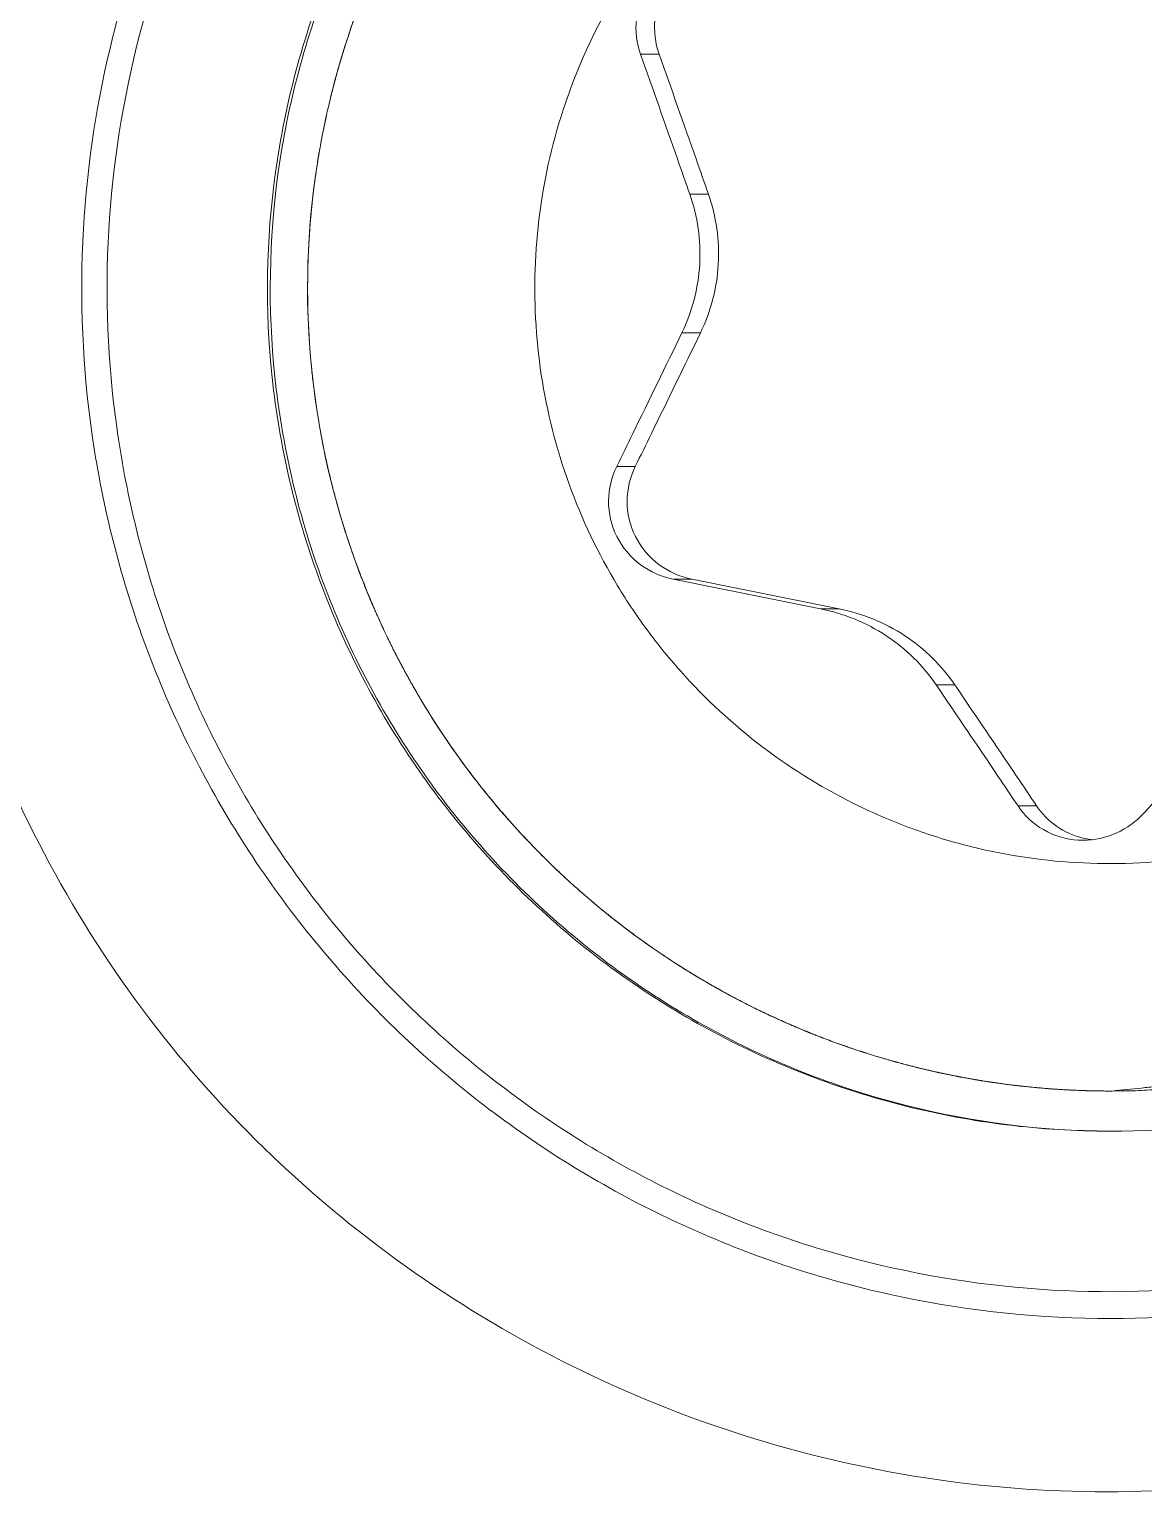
# Model space of a CAD drawing. Header units: millimetres. Extents: x 1177 to 4147, y 93 to 2194.
# Drawn here: x 1767.18 to 1771.34, y 1355.4 to 1360.86 of the extents above; entities that cross this region are included whole.
import ezdxf

# ---------------------------------------------------------------- set-up
doc = ezdxf.new("R2010")
doc.units = ezdxf.units.MM
doc.header["$LTSCALE"] = 0.1
doc.layers.get('0').update_dxf_attribs({"lineweight": 13})

msp = doc.modelspace()

# ---------------------------------------------------------------- linework, layer by layer
for p, q in [((1769.4645, 1360.7697), (1769.5341, 1360.7697)), ((1768.2926, 1360.548), (1768.2893, 1360.5329)), ((1769.7184, 1360.2463), (1769.6488, 1360.2463)), ((1768.2249, 1360.0521), (1768.2245, 1360.0452)), ((1769.6884, 1359.7286), (1769.6189, 1359.7286)), ((1768.2397, 1359.5578), (1768.2406, 1359.5505)), ((1769.3755, 1359.2289), (1769.445, 1359.2289)), ((1768.3348, 1359.0749), (1768.3391, 1359.0599)), ((1769.5868, 1358.808), (1769.6563, 1358.808)), ((1770.1366, 1358.6973), (1769.5868, 1358.808)), ((1770.2062, 1358.6973), (1769.6563, 1358.808)), ((1770.2062, 1358.6973), (1770.1366, 1358.6973)), ((1768.5093, 1358.6102), (1768.5167, 1358.5948)), ((1770.6389, 1358.4125), (1770.5694, 1358.4125)), ((1768.7596, 1358.1783), (1768.7666, 1358.1684)), ((1770.8748, 1357.9604), (1770.9443, 1357.9604)), ((1771.1174, 1357.8322), (1771.1, 1357.8327)), ((1769.4491, 1357.4726), (1769.459, 1357.4654)), ((1769.8704, 1357.2148), (1769.8858, 1357.2071)), ((1770.3317, 1357.0287), (1770.3466, 1357.0241)), ((1770.8199, 1356.9212), (1770.8284, 1356.9201)), ((1771.201, 1356.8948), (1771.2133, 1356.8948)), ((1771.2133, 1356.8948), (1771.2271, 1356.8948)), ((1771.2219, 1356.0448), (1771.2404, 1356.0448))]:
    msp.add_line(p, q)
msp.add_arc((1771.1869, 1358.1299), 0.2977, 256.7802, 263.9488)
for points, knots in [([(1767.3833, 1360.1173), (1767.3973, 1360.3592), (1767.4713, 1360.8417), (1767.7159, 1361.5306), (1768.0855, 1362.1614), (1768.567, 1362.7114), (1769.1431, 1363.1609), (1769.7935, 1363.494), (1770.4945, 1363.6988), (1770.9799, 1363.7448), (1771.2219, 1363.7448)], [0, 0, 0, 0, 0.125083, 0.250142, 0.375185, 0.500198, 0.625182, 0.75014, 0.875071, 1, 1, 1, 1]), ([(1775.0603, 1359.6723), (1775.0753, 1359.9319), (1775.0526, 1360.4557), (1774.861, 1361.2171), (1774.5202, 1361.9246), (1774.0438, 1362.5487), (1773.4516, 1363.0638), (1772.7678, 1363.4488), (1772.0208, 1363.6879), (1771.5001, 1363.7435), (1771.2404, 1363.7448)], [0, 0, 0, 0, 0.125084, 0.25015, 0.375199, 0.500218, 0.625203, 0.750156, 0.875085, 1, 1, 1, 1]), ([(1774.9555, 1359.6781), (1774.9696, 1359.9227), (1774.9547, 1360.2932), (1774.8632, 1360.7755), (1774.7249, 1361.2467), (1774.4665, 1361.8067), (1774.1038, 1362.3054), (1773.76, 1362.6557), (1773.3837, 1362.9705), (1772.858, 1363.2924), (1772.1645, 1363.5477), (1771.4346, 1363.6627), (1770.6963, 1363.6328), (1769.978, 1363.4594), (1769.4187, 1363.2004), (1769.0087, 1362.9311), (1768.6268, 1362.6229), (1768.209, 1362.1694), (1767.8878, 1361.643), (1767.6962, 1361.191), (1767.5497, 1360.7225), (1767.4922, 1360.3562), (1767.478, 1360.1115)], [0, 0, 0, 0, 0.062524, 0.093821, 0.125116, 0.187624, 0.250118, 0.281397, 0.312672, 0.375134, 0.437583, 0.500025, 0.562464, 0.624908, 0.687363, 0.718632, 0.749906, 0.812391, 0.874892, 0.906183, 0.937477, 1, 1, 1, 1]), ([(1771.0927, 1357.7484), (1770.9526, 1357.7565), (1770.7428, 1357.7896), (1770.4746, 1357.8737), (1770.2157, 1357.9837), (1769.9143, 1358.1681), (1769.6547, 1358.408), (1769.4783, 1358.6272), (1769.3241, 1358.8626), (1769.1758, 1359.1837), (1769.0765, 1359.596), (1769.0594, 1360.0199), (1769.1252, 1360.4389), (1769.2714, 1360.837), (1769.4557, 1361.1388), (1769.6359, 1361.3548), (1769.8365, 1361.5522), (1770.122, 1361.7605), (1770.4426, 1361.9089), (1770.7124, 1361.9882), (1770.9886, 1362.0408), (1771.2008, 1362.0493), (1771.3408, 1362.0412)], [0, 0, 0, 0, 0.062443, 0.093706, 0.124966, 0.187429, 0.249906, 0.281189, 0.312476, 0.374984, 0.437502, 0.500025, 0.562545, 0.625058, 0.687559, 0.71884, 0.750118, 0.812587, 0.875041, 0.906299, 0.937559, 1, 1, 1, 1]), ([(1771.3408, 1362.0412), (1771.4809, 1362.0331), (1771.6907, 1362.0001), (1771.9589, 1361.9159), (1772.2178, 1361.8059), (1772.5192, 1361.6215), (1772.7788, 1361.3816), (1772.9552, 1361.1624), (1773.1094, 1360.927), (1773.2577, 1360.6059), (1773.357, 1360.1936), (1773.3741, 1359.7698), (1773.3083, 1359.3507), (1773.1621, 1358.9527), (1772.9778, 1358.6508), (1772.7975, 1358.4348), (1772.597, 1358.2374), (1772.3115, 1358.0291), (1771.9908, 1357.8808), (1771.721, 1357.8014), (1771.4449, 1357.7489), (1771.2327, 1357.7403), (1771.0927, 1357.7484)], [0, 0, 0, 0, 0.062443, 0.093706, 0.124966, 0.187429, 0.249906, 0.281189, 0.312476, 0.374984, 0.437502, 0.500025, 0.562545, 0.625058, 0.687559, 0.71884, 0.750118, 0.812587, 0.875041, 0.906299, 0.937559, 1, 1, 1, 1]), ([(1769.4645, 1360.7697), (1769.4498, 1360.8111), (1769.4387, 1360.9035), (1769.4864, 1361.0355), (1769.589, 1361.132), (1769.6786, 1361.1596), (1769.7229, 1361.1634)], [0, 0, 0, 0, 0.244322, 0.497743, 0.752588, 1, 1, 1, 1]), ([(1769.5341, 1360.7697), (1769.5194, 1360.8111), (1769.5082, 1360.9035), (1769.5559, 1361.0356), (1769.6585, 1361.132), (1769.7481, 1361.1596), (1769.7924, 1361.1634)], [0, 0, 0, 0, 0.244334, 0.497756, 0.752586, 1, 1, 1, 1]), ([(1768.2983, 1361.0705), (1768.2029, 1360.8332), (1768.0698, 1360.3332), (1768.0573, 1359.5589), (1768.2321, 1358.804), (1768.584, 1358.1139), (1769.092, 1357.5294), (1769.7259, 1357.0853), (1770.3289, 1356.8538), (1770.8326, 1356.7605), (1771.0888, 1356.7448), (1771.2167, 1356.7448)], [0, 0, 0, 0, 0.125032, 0.250067, 0.375098, 0.500103, 0.62507, 0.749998, 0.874891, 0.937447, 1, 1, 1, 1]), ([(1768.3086, 1361.0705), (1768.2134, 1360.8336), (1768.0804, 1360.3345), (1768.0675, 1359.5615), (1768.2412, 1358.8077), (1768.5915, 1358.1183), (1769.0975, 1357.5339), (1769.7296, 1357.089), (1770.4498, 1356.8101), (1770.9618, 1356.7457), (1771.2167, 1356.7448)], [0, 0, 0, 0, 0.125062, 0.250125, 0.375185, 0.50022, 0.625216, 0.750173, 0.875096, 1, 1, 1, 1]), ([(1768.4373, 1361.0145), (1768.3465, 1360.7885), (1768.2196, 1360.3123), (1768.2078, 1359.5748), (1768.3742, 1358.8559), (1768.7093, 1358.1987), (1769.1932, 1357.6421), (1769.7971, 1357.219), (1770.4849, 1356.9547), (1770.9735, 1356.8948), (1771.2167, 1356.8948)], [0, 0, 0, 0, 0.125061, 0.250126, 0.375186, 0.50022, 0.625217, 0.750173, 0.875096, 1, 1, 1, 1]), ([(1768.4342, 1361.0068), (1768.4309, 1360.9982), (1768.4259, 1360.9854), (1768.4202, 1360.9704), (1768.4169, 1360.9619), (1768.4144, 1360.9555), (1768.412, 1360.9491), (1768.4101, 1360.9443), (1768.4089, 1360.9411), (1768.4084, 1360.9397), (1768.408, 1360.9387), (1768.4075, 1360.9375), (1768.4068, 1360.9353), (1768.4057, 1360.9322), (1768.4039, 1360.9273), (1768.4017, 1360.9211), (1768.3982, 1360.9112), (1768.3939, 1360.8989), (1768.3895, 1360.8866), (1768.386, 1360.8767), (1768.3838, 1360.8705), (1768.382, 1360.8656), (1768.381, 1360.8625), (1768.3802, 1360.8604), (1768.3798, 1360.8592), (1768.3794, 1360.8581), (1768.379, 1360.8567), (1768.3779, 1360.8535), (1768.3763, 1360.8486), (1768.3742, 1360.842), (1768.3721, 1360.8355), (1768.3692, 1360.8268), (1768.3664, 1360.8181), (1768.3635, 1360.8094), (1768.3618, 1360.8039), (1768.3604, 1360.7996), (1768.3593, 1360.7963), (1768.3584, 1360.7936), (1768.3578, 1360.7917), (1768.3574, 1360.7906), (1768.3572, 1360.7898), (1768.3569, 1360.7888), (1768.3565, 1360.7876), (1768.3559, 1360.7854), (1768.3549, 1360.7822), (1768.3538, 1360.7785), (1768.3523, 1360.7734), (1768.3505, 1360.7672), (1768.3475, 1360.7571), (1768.3438, 1360.7446), (1768.34, 1360.732), (1768.337, 1360.722), (1768.3352, 1360.7157), (1768.3337, 1360.7107), (1768.3323, 1360.7057), (1768.33, 1360.6968), (1768.3266, 1360.6842), (1768.3225, 1360.669), (1768.3185, 1360.6538), (1768.3151, 1360.6412), (1768.3127, 1360.6323), (1768.3114, 1360.6273), (1768.3103, 1360.6222), (1768.3087, 1360.6159), (1768.3052, 1360.6008), (1768.2998, 1360.5782), (1768.295, 1360.5581), (1768.2926, 1360.548)], [0, 0, 0, 0, 0.0625, 0.09375, 0.109375, 0.125, 0.140625, 0.15625, 0.160156, 0.164062, 0.166016, 0.167969, 0.171875, 0.179688, 0.1875, 0.203125, 0.21875, 0.25, 0.28125, 0.296875, 0.3125, 0.320312, 0.328125, 0.332031, 0.333984, 0.335938, 0.339844, 0.34375, 0.359375, 0.375, 0.390625, 0.40625, 0.4375, 0.453125, 0.46875, 0.476562, 0.484375, 0.492188, 0.496094, 0.498047, 0.5, 0.501953, 0.503906, 0.507812, 0.515625, 0.523438, 0.53125, 0.546875, 0.5625, 0.59375, 0.625, 0.640625, 0.65625, 0.664062, 0.671875, 0.6875, 0.71875, 0.75, 0.78125, 0.8125, 0.828125, 0.835938, 0.84375, 0.859375, 0.875, 0.9375, 1, 1, 1, 1]), ([(1771.2167, 1356.7448), (1771.4594, 1356.7448), (1771.9465, 1356.8015), (1772.6366, 1357.0522), (1773.2511, 1357.4551), (1773.7566, 1357.9885), (1774.1261, 1358.624), (1774.3398, 1359.3275), (1774.3866, 1360.0611), (1774.3043, 1360.5451), (1774.2363, 1360.7783)], [0, 0, 0, 0, 0.124906, 0.24983, 0.374785, 0.499777, 0.624806, 0.749863, 0.874929, 1, 1, 1, 1]), ([(1769.6488, 1360.2463), (1769.6334, 1360.2905), (1769.5723, 1360.4651), (1769.5107, 1360.6395), (1769.4645, 1360.7697)], [0, 0, 0, 0, 0.253173, 1, 1, 1, 1]), ([(1769.7184, 1360.2463), (1769.7029, 1360.2905), (1769.6419, 1360.4651), (1769.5802, 1360.6395), (1769.5341, 1360.7697)], [0, 0, 0, 0, 0.253165, 1, 1, 1, 1]), ([(1771.2167, 1356.8948), (1771.4478, 1356.8948), (1771.9118, 1356.9488), (1772.569, 1357.1876), (1773.1542, 1357.5712), (1773.6356, 1358.0793), (1773.9876, 1358.6845), (1774.1911, 1359.3545), (1774.2356, 1360.0531), (1774.1573, 1360.5142), (1774.0925, 1360.7363)], [0, 0, 0, 0, 0.124906, 0.24983, 0.374785, 0.499777, 0.624806, 0.749863, 0.874929, 1, 1, 1, 1]), ([(1774.1028, 1360.7363), (1774.1676, 1360.5142), (1774.246, 1360.0531), (1774.2015, 1359.3545), (1773.9979, 1358.6845), (1773.646, 1358.0793), (1773.1646, 1357.5713), (1772.5793, 1357.1876), (1771.9221, 1356.9488), (1771.4581, 1356.8948), (1771.2271, 1356.8948)], [0, 0, 0, 0, 0.125071, 0.250136, 0.375194, 0.500223, 0.625215, 0.75017, 0.875093, 1, 1, 1, 1]), ([(1768.2893, 1360.5329), (1768.2875, 1360.5239), (1768.2847, 1360.5105), (1768.2815, 1360.4948), (1768.2797, 1360.4858), (1768.2783, 1360.479), (1768.2769, 1360.4723), (1768.2759, 1360.4673), (1768.2752, 1360.4639), (1768.2749, 1360.4625), (1768.2747, 1360.4614), (1768.2744, 1360.4601), (1768.274, 1360.4579), (1768.2735, 1360.4547), (1768.2726, 1360.4495), (1768.2714, 1360.4431), (1768.2696, 1360.4327), (1768.2673, 1360.4199), (1768.2645, 1360.4044), (1768.2623, 1360.3915), (1768.2606, 1360.3825), (1768.2598, 1360.3773), (1768.259, 1360.3721), (1768.258, 1360.3657), (1768.2565, 1360.3553), (1768.2546, 1360.3424), (1768.2526, 1360.3294), (1768.2511, 1360.3191), (1768.2501, 1360.3126), (1768.2494, 1360.3074), (1768.2488, 1360.3035), (1768.2483, 1360.3003), (1768.248, 1360.298), (1768.2478, 1360.2967), (1768.2476, 1360.2957), (1768.2475, 1360.2949), (1768.2474, 1360.2938), (1768.2471, 1360.2918), (1768.2468, 1360.2889), (1768.2464, 1360.2855), (1768.2458, 1360.281), (1768.2451, 1360.2753), (1768.244, 1360.2662), (1768.2429, 1360.2571), (1768.2418, 1360.248), (1768.241, 1360.2412), (1768.2401, 1360.2344), (1768.2395, 1360.2292), (1768.2391, 1360.2258), (1768.2389, 1360.2244), (1768.2388, 1360.2233), (1768.2386, 1360.222), (1768.2384, 1360.2197), (1768.2381, 1360.2165), (1768.2376, 1360.2113), (1768.237, 1360.2048), (1768.236, 1360.1943), (1768.2347, 1360.1813), (1768.2332, 1360.1657), (1768.2321, 1360.1539), (1768.2314, 1360.1461), (1768.2311, 1360.1429), (1768.2308, 1360.1403), (1768.2306, 1360.1376), (1768.2303, 1360.1328), (1768.2298, 1360.1259), (1768.2291, 1360.115), (1768.2282, 1360.1013), (1768.2267, 1360.0795), (1768.2256, 1360.0631), (1768.2249, 1360.0521)], [0, 0, 0, 0, 0.0625, 0.09375, 0.109375, 0.125, 0.140625, 0.15625, 0.160156, 0.164062, 0.166016, 0.167969, 0.171875, 0.179688, 0.1875, 0.203125, 0.21875, 0.25, 0.28125, 0.3125, 0.328125, 0.335938, 0.34375, 0.359375, 0.375, 0.40625, 0.4375, 0.453125, 0.46875, 0.476562, 0.484375, 0.492188, 0.496094, 0.498047, 0.5, 0.501953, 0.503906, 0.507812, 0.515625, 0.523438, 0.53125, 0.546875, 0.5625, 0.59375, 0.609375, 0.625, 0.640625, 0.65625, 0.660156, 0.664062, 0.666016, 0.667969, 0.671875, 0.679688, 0.6875, 0.703125, 0.71875, 0.75, 0.78125, 0.8125, 0.820312, 0.828125, 0.832031, 0.835938, 0.84375, 0.859375, 0.875, 0.90625, 0.9375, 1, 1, 1, 1]), ([(1769.6189, 1359.7286), (1769.638, 1359.7681), (1769.669, 1359.8518), (1769.6901, 1359.9843), (1769.6844, 1360.1183), (1769.6633, 1360.2049), (1769.6488, 1360.2463)], [0, 0, 0, 0, 0.247743, 0.500221, 0.752572, 1, 1, 1, 1]), ([(1769.7551, 1359.9846), (1769.7577, 1360.0292), (1769.754, 1360.1183), (1769.7328, 1360.2049), (1769.7184, 1360.2463)], [0, 0, 0, 0, 0.504893, 1, 1, 1, 1]), ([(1771.2219, 1356.0448), (1770.9614, 1356.0448), (1770.4389, 1356.0982), (1769.6887, 1356.3351), (1769.0015, 1356.719), (1768.4062, 1357.2341), (1767.9271, 1357.859), (1767.5841, 1358.5681), (1767.3913, 1359.3316), (1767.3683, 1359.8569), (1767.3833, 1360.1173)], [0, 0, 0, 0, 0.124923, 0.249851, 0.374807, 0.499793, 0.624811, 0.749857, 0.87492, 1, 1, 1, 1]), ([(1767.478, 1360.1115), (1767.4639, 1359.8669), (1767.4788, 1359.4964), (1767.5703, 1359.0141), (1767.7085, 1358.5429), (1767.967, 1357.9829), (1768.3297, 1357.4842), (1768.6735, 1357.134), (1769.0498, 1356.8191), (1769.5755, 1356.4972), (1770.2689, 1356.2419), (1770.9989, 1356.1269), (1771.7372, 1356.1568), (1772.4554, 1356.3303), (1773.0147, 1356.5892), (1773.4248, 1356.8585), (1773.8067, 1357.1667), (1774.2245, 1357.6202), (1774.5457, 1358.1466), (1774.7373, 1358.5986), (1774.8838, 1359.0671), (1774.9413, 1359.4334), (1774.9555, 1359.6781)], [0, 0, 0, 0, 0.062524, 0.093821, 0.125116, 0.187624, 0.250118, 0.281397, 0.312672, 0.375134, 0.437583, 0.500025, 0.562464, 0.624908, 0.687363, 0.718632, 0.749906, 0.812391, 0.874892, 0.906183, 0.937477, 1, 1, 1, 1]), ([(1768.2245, 1360.0452), (1768.2242, 1360.036), (1768.2236, 1360.0223), (1768.223, 1360.0063), (1768.2227, 1359.9971), (1768.2224, 1359.9902), (1768.2222, 1359.9834), (1768.222, 1359.9782), (1768.2218, 1359.9748), (1768.2218, 1359.9734), (1768.2217, 1359.9722), (1768.2217, 1359.971), (1768.2217, 1359.9687), (1768.2217, 1359.9654), (1768.2216, 1359.9602), (1768.2215, 1359.9536), (1768.2214, 1359.9431), (1768.2212, 1359.9301), (1768.2211, 1359.9143), (1768.2209, 1359.9013), (1768.2208, 1359.8921), (1768.2208, 1359.8869), (1768.2209, 1359.8816), (1768.221, 1359.8751), (1768.2212, 1359.8594), (1768.2215, 1359.8411), (1768.2218, 1359.8227), (1768.222, 1359.8136), (1768.2221, 1359.8083), (1768.2221, 1359.8044), (1768.2223, 1359.8005), (1768.2225, 1359.7953), (1768.2229, 1359.7861), (1768.2235, 1359.773), (1768.2241, 1359.7599), (1768.2245, 1359.7495), (1768.2249, 1359.7416), (1768.2252, 1359.7338), (1768.2255, 1359.7279), (1768.2257, 1359.724), (1768.2257, 1359.7224), (1768.2258, 1359.721), (1768.2259, 1359.7198), (1768.226, 1359.7179), (1768.2262, 1359.715), (1768.2265, 1359.7104), (1768.2269, 1359.7047), (1768.2276, 1359.6956), (1768.2284, 1359.6842), (1768.2292, 1359.6727), (1768.2297, 1359.6647), (1768.2301, 1359.6602), (1768.2303, 1359.6567), (1768.2305, 1359.6533), (1768.2307, 1359.6507), (1768.2308, 1359.649), (1768.2309, 1359.6483), (1768.2309, 1359.6478), (1768.231, 1359.6471), (1768.2311, 1359.6458), (1768.2313, 1359.6441), (1768.2316, 1359.6413), (1768.2319, 1359.6378), (1768.2324, 1359.6322), (1768.2331, 1359.6251), (1768.234, 1359.6167), (1768.2351, 1359.6055), (1768.237, 1359.5858), (1768.2386, 1359.569), (1768.2397, 1359.5578)], [0, 0, 0, 0, 0.0625, 0.09375, 0.109375, 0.125, 0.140625, 0.15625, 0.160156, 0.164062, 0.166016, 0.167969, 0.171875, 0.179688, 0.1875, 0.203125, 0.21875, 0.25, 0.28125, 0.3125, 0.328125, 0.335938, 0.34375, 0.359375, 0.375, 0.4375, 0.46875, 0.484375, 0.492188, 0.5, 0.507812, 0.515625, 0.53125, 0.5625, 0.59375, 0.609375, 0.625, 0.640625, 0.65625, 0.660156, 0.664062, 0.666016, 0.667969, 0.671875, 0.679688, 0.6875, 0.703125, 0.71875, 0.75, 0.78125, 0.796875, 0.804688, 0.8125, 0.820312, 0.828125, 0.830078, 0.832031, 0.833008, 0.833984, 0.835938, 0.839844, 0.84375, 0.851562, 0.859375, 0.875, 0.890625, 0.90625, 0.9375, 1, 1, 1, 1]), ([(1769.6884, 1359.7286), (1769.7075, 1359.7682), (1769.7385, 1359.8518), (1769.7525, 1359.94), (1769.7551, 1359.9846)], [0, 0, 0, 0, 0.495304, 1, 1, 1, 1]), ([(1769.3755, 1359.2289), (1769.3956, 1359.27), (1769.4771, 1359.4364), (1769.5582, 1359.6031), (1769.6189, 1359.7286)], [0, 0, 0, 0, 0.247077, 1, 1, 1, 1]), ([(1769.445, 1359.2289), (1769.4651, 1359.27), (1769.5466, 1359.4364), (1769.6277, 1359.6031), (1769.6884, 1359.7286)], [0, 0, 0, 0, 0.247065, 1, 1, 1, 1]), ([(1771.2219, 1356.0448), (1771.4639, 1356.0448), (1771.9492, 1356.0909), (1772.6503, 1356.2956), (1773.3006, 1356.6287), (1773.8767, 1357.0782), (1774.3582, 1357.6282), (1774.7278, 1358.259), (1774.9724, 1358.9479), (1775.0464, 1359.4304), (1775.0603, 1359.6723)], [0, 0, 0, 0, 0.124921, 0.249854, 0.374808, 0.499791, 0.624805, 0.74985, 0.874913, 1, 1, 1, 1]), ([(1768.2406, 1359.5505), (1768.2417, 1359.5414), (1768.2435, 1359.5277), (1768.2455, 1359.5118), (1768.2466, 1359.5028), (1768.2475, 1359.4959), (1768.2484, 1359.4891), (1768.249, 1359.484), (1768.2495, 1359.4806), (1768.2497, 1359.4792), (1768.2498, 1359.4781), (1768.25, 1359.4768), (1768.2503, 1359.4745), (1768.2508, 1359.4713), (1768.2516, 1359.4661), (1768.2526, 1359.4596), (1768.2542, 1359.4493), (1768.2562, 1359.4364), (1768.2586, 1359.4208), (1768.2606, 1359.4079), (1768.262, 1359.3988), (1768.2628, 1359.3937), (1768.2638, 1359.3885), (1768.265, 1359.3821), (1768.2669, 1359.3718), (1768.2692, 1359.3589), (1768.2716, 1359.346), (1768.2735, 1359.3357), (1768.2747, 1359.3293), (1768.2756, 1359.3242), (1768.2763, 1359.3203), (1768.2769, 1359.3171), (1768.2773, 1359.3148), (1768.2775, 1359.3135), (1768.2777, 1359.3125), (1768.2779, 1359.3117), (1768.2781, 1359.3106), (1768.2785, 1359.3087), (1768.2791, 1359.3058), (1768.2798, 1359.3025), (1768.2808, 1359.298), (1768.282, 1359.2924), (1768.2838, 1359.2834), (1768.2857, 1359.2745), (1768.2876, 1359.2655), (1768.289, 1359.2588), (1768.2904, 1359.2521), (1768.2915, 1359.247), (1768.2922, 1359.2436), (1768.2925, 1359.2422), (1768.2927, 1359.2411), (1768.293, 1359.2399), (1768.2936, 1359.2377), (1768.2943, 1359.2345), (1768.2955, 1359.2294), (1768.297, 1359.223), (1768.2995, 1359.2128), (1768.3025, 1359.2001), (1768.3061, 1359.1848), (1768.3088, 1359.1734), (1768.3107, 1359.1657), (1768.3114, 1359.1625), (1768.312, 1359.16), (1768.3127, 1359.1574), (1768.3139, 1359.1527), (1768.3157, 1359.1462), (1768.3185, 1359.1356), (1768.3221, 1359.1224), (1768.3277, 1359.1013), (1768.332, 1359.0854), (1768.3348, 1359.0749)], [0, 0, 0, 0, 0.0625, 0.09375, 0.109375, 0.125, 0.140625, 0.15625, 0.160156, 0.164062, 0.166016, 0.167969, 0.171875, 0.179688, 0.1875, 0.203125, 0.21875, 0.25, 0.28125, 0.3125, 0.328125, 0.335938, 0.34375, 0.359375, 0.375, 0.40625, 0.4375, 0.453125, 0.46875, 0.476562, 0.484375, 0.492188, 0.496094, 0.498047, 0.5, 0.501953, 0.503906, 0.507812, 0.515625, 0.523438, 0.53125, 0.546875, 0.5625, 0.59375, 0.609375, 0.625, 0.640625, 0.65625, 0.660156, 0.664062, 0.666016, 0.667969, 0.671875, 0.679688, 0.6875, 0.703125, 0.71875, 0.75, 0.78125, 0.8125, 0.820312, 0.828125, 0.832031, 0.835938, 0.84375, 0.859375, 0.875, 0.90625, 0.9375, 1, 1, 1, 1]), ([(1769.5868, 1358.808), (1769.5432, 1358.8167), (1769.4573, 1358.8543), (1769.3664, 1358.962), (1769.3344, 1359.0988), (1769.3561, 1359.1894), (1769.3755, 1359.2289)], [0, 0, 0, 0, 0.247207, 0.501888, 0.755366, 1, 1, 1, 1]), ([(1769.6563, 1358.808), (1769.6127, 1358.8167), (1769.5268, 1358.8544), (1769.4359, 1358.962), (1769.4039, 1359.0988), (1769.4256, 1359.1894), (1769.445, 1359.2289)], [0, 0, 0, 0, 0.247219, 0.501901, 0.755364, 1, 1, 1, 1]), ([(1768.3391, 1359.0599), (1768.3418, 1359.0511), (1768.3458, 1359.0379), (1768.3504, 1359.0226), (1768.3531, 1359.0138), (1768.355, 1359.0073), (1768.357, 1359.0007), (1768.3585, 1358.9957), (1768.3595, 1358.9925), (1768.3599, 1358.9911), (1768.3603, 1358.99), (1768.3607, 1358.9888), (1768.3614, 1358.9866), (1768.3624, 1358.9835), (1768.3641, 1358.9785), (1768.3661, 1358.9723), (1768.3694, 1358.9624), (1768.3735, 1358.95), (1768.3776, 1358.9375), (1768.3809, 1358.9276), (1768.383, 1358.9214), (1768.3846, 1358.9164), (1768.3857, 1358.9133), (1768.3864, 1358.9111), (1768.3868, 1358.9099), (1768.3872, 1358.9089), (1768.3877, 1358.9075), (1768.3888, 1358.9043), (1768.3906, 1358.8994), (1768.3929, 1358.893), (1768.3953, 1358.8865), (1768.3984, 1358.8779), (1768.4015, 1358.8693), (1768.4046, 1358.8607), (1768.4065, 1358.8553), (1768.4081, 1358.851), (1768.4092, 1358.8477), (1768.4102, 1358.845), (1768.4109, 1358.8432), (1768.4113, 1358.8421), (1768.4116, 1358.8413), (1768.4119, 1358.8403), (1768.4124, 1358.8391), (1768.4132, 1358.837), (1768.4144, 1358.834), (1768.4159, 1358.8303), (1768.4178, 1358.8254), (1768.4201, 1358.8193), (1768.424, 1358.8096), (1768.4287, 1358.7974), (1768.4335, 1358.7852), (1768.4373, 1358.7754), (1768.4397, 1358.7693), (1768.4415, 1358.7645), (1768.4436, 1358.7596), (1768.4471, 1358.7512), (1768.4522, 1358.7391), (1768.4584, 1358.7247), (1768.4645, 1358.7102), (1768.4696, 1358.6982), (1768.4731, 1358.6897), (1768.4752, 1358.6849), (1768.4774, 1358.6802), (1768.4801, 1358.6742), (1768.4866, 1358.66), (1768.4963, 1358.6387), (1768.505, 1358.6197), (1768.5093, 1358.6102)], [0, 0, 0, 0, 0.0625, 0.09375, 0.109375, 0.125, 0.140625, 0.15625, 0.160156, 0.164062, 0.166016, 0.167969, 0.171875, 0.179688, 0.1875, 0.203125, 0.21875, 0.25, 0.28125, 0.296875, 0.3125, 0.320312, 0.328125, 0.332031, 0.333984, 0.335938, 0.339844, 0.34375, 0.359375, 0.375, 0.390625, 0.40625, 0.4375, 0.453125, 0.46875, 0.476562, 0.484375, 0.492188, 0.496094, 0.498047, 0.5, 0.501953, 0.503906, 0.507812, 0.515625, 0.523438, 0.53125, 0.546875, 0.5625, 0.59375, 0.625, 0.640625, 0.65625, 0.664062, 0.671875, 0.6875, 0.71875, 0.75, 0.78125, 0.8125, 0.828125, 0.835938, 0.84375, 0.859375, 0.875, 0.9375, 1, 1, 1, 1]), ([(1770.5694, 1358.4125), (1770.545, 1358.4484), (1770.4884, 1358.5164), (1770.3846, 1358.6003), (1770.2657, 1358.6628), (1770.1799, 1358.6885), (1770.1366, 1358.6973)], [0, 0, 0, 0, 0.245177, 0.496916, 0.750311, 1, 1, 1, 1]), ([(1770.6389, 1358.4125), (1770.6145, 1358.4484), (1770.5579, 1358.5164), (1770.4541, 1358.6003), (1770.3352, 1358.6628), (1770.2494, 1358.6885), (1770.2062, 1358.6973)], [0, 0, 0, 0, 0.245177, 0.496916, 0.750311, 1, 1, 1, 1]), ([(1771.2271, 1356.8948), (1771.2634, 1356.8985), (1771.318, 1356.9041), (1771.3907, 1356.9115), (1771.4452, 1356.917), (1771.4998, 1356.9225), (1771.5543, 1356.9281), (1771.6088, 1356.9336), (1771.6543, 1356.9383), (1771.6906, 1356.942), (1771.7134, 1356.9443), (1771.7315, 1356.9461), (1771.7452, 1356.9475), (1771.7588, 1356.9489), (1771.7724, 1356.9503), (1771.7838, 1356.9514), (1771.7929, 1356.9523), (1771.7986, 1356.9529), (1771.8031, 1356.9534), (1771.806, 1356.9537), (1771.808, 1356.9539), (1771.8091, 1356.954), (1771.8102, 1356.9544), (1771.8115, 1356.9548), (1771.8137, 1356.9555), (1771.8164, 1356.9563), (1771.8208, 1356.9576), (1771.8263, 1356.9593), (1771.8328, 1356.9613), (1771.8416, 1356.964), (1771.8525, 1356.9673), (1771.8656, 1356.9713), (1771.8831, 1356.9767), (1771.9049, 1356.9834), (1771.9311, 1356.9914), (1771.9573, 1356.9994), (1771.9923, 1357.0101), (1772.036, 1357.0235), (1772.0884, 1357.0395), (1772.1408, 1357.0556), (1772.1845, 1357.069), (1772.2194, 1357.0797), (1772.2457, 1357.0877), (1772.2719, 1357.0957), (1772.2937, 1357.1024), (1772.3112, 1357.1077), (1772.3243, 1357.1118), (1772.3352, 1357.1151), (1772.3439, 1357.1178), (1772.3505, 1357.1198), (1772.356, 1357.1214), (1772.3603, 1357.1228), (1772.3631, 1357.1236), (1772.3652, 1357.1243), (1772.3666, 1357.1247), (1772.3677, 1357.125), (1772.3687, 1357.1255), (1772.3705, 1357.1265), (1772.373, 1357.1278), (1772.377, 1357.13), (1772.3821, 1357.1327), (1772.3901, 1357.137), (1772.4002, 1357.1424), (1772.4123, 1357.1489), (1772.4243, 1357.1554), (1772.4364, 1357.1619), (1772.4525, 1357.1705), (1772.4726, 1357.1813), (1772.5049, 1357.1986), (1772.5451, 1357.2202), (1772.5934, 1357.2462), (1772.6417, 1357.2721), (1772.69, 1357.298), (1772.7303, 1357.3196), (1772.7625, 1357.3369), (1772.7867, 1357.3499), (1772.8068, 1357.3607), (1772.8229, 1357.3694), (1772.835, 1357.3758), (1772.8471, 1357.3823), (1772.8571, 1357.3877), (1772.8652, 1357.3921), (1772.8702, 1357.3948), (1772.8742, 1357.3969), (1772.8773, 1357.3985), (1772.8798, 1357.3999), (1772.8815, 1357.4008), (1772.8825, 1357.4014), (1772.8833, 1357.4017), (1772.884, 1357.4023), (1772.8848, 1357.403), (1772.8864, 1357.4043), (1772.8886, 1357.4061), (1772.8912, 1357.4083), (1772.8948, 1357.4112), (1772.8992, 1357.4148), (1772.9062, 1357.4207), (1772.9151, 1357.4279), (1772.9257, 1357.4366), (1772.9362, 1357.4453), (1772.9504, 1357.4569), (1772.968, 1357.4715), (1772.9892, 1357.4889), (1773.0174, 1357.5121), (1773.0527, 1357.5411), (1773.0951, 1357.576), (1773.1375, 1357.6108), (1773.1798, 1357.6457), (1773.2151, 1357.6747), (1773.2434, 1357.6979), (1773.261, 1357.7124), (1773.2751, 1357.724), (1773.2857, 1357.7327), (1773.2963, 1357.7415), (1773.3069, 1357.7502), (1773.3157, 1357.7574), (1773.3228, 1357.7632), (1773.3272, 1357.7669), (1773.3307, 1357.7698), (1773.3329, 1357.7716), (1773.3345, 1357.7728), (1773.3353, 1357.7736), (1773.336, 1357.7745), (1773.337, 1357.7756), (1773.3384, 1357.7774), (1773.3402, 1357.7796), (1773.3431, 1357.7831), (1773.3467, 1357.7875), (1773.3511, 1357.7928), (1773.3569, 1357.7999), (1773.3641, 1357.8087), (1773.3728, 1357.8193), (1773.3844, 1357.8335), (1773.3989, 1357.8512), (1773.4163, 1357.8724), (1773.4337, 1357.8936), (1773.4569, 1357.9218), (1773.4859, 1357.9572), (1773.5207, 1357.9996), (1773.5555, 1358.042), (1773.5845, 1358.0774), (1773.6077, 1358.1056), (1773.6251, 1358.1268), (1773.6425, 1358.1481), (1773.657, 1358.1657), (1773.6686, 1358.1799), (1773.6773, 1358.1905), (1773.6845, 1358.1993), (1773.6903, 1358.2064), (1773.6947, 1358.2117), (1773.6983, 1358.2161), (1773.7012, 1358.2196), (1773.703, 1358.2218), (1773.7045, 1358.2236), (1773.7054, 1358.2247), (1773.7061, 1358.2256), (1773.7066, 1358.2263), (1773.707, 1358.2271), (1773.7078, 1358.2286), (1773.709, 1358.2309), (1773.7112, 1358.235), (1773.7139, 1358.2401), (1773.7183, 1358.2482), (1773.7237, 1358.2584), (1773.7302, 1358.2706), (1773.7368, 1358.2828), (1773.7433, 1358.295), (1773.752, 1358.3113), (1773.7629, 1358.3317), (1773.7803, 1358.3643), (1773.802, 1358.405), (1773.8281, 1358.4538), (1773.8542, 1358.5027), (1773.8803, 1358.5516), (1773.9065, 1358.6004), (1773.9413, 1358.6656), (1773.9674, 1358.7144), (1773.9848, 1358.747)], [0, 0, 0, 0, 0.03125, 0.046875, 0.0625, 0.078125, 0.09375, 0.109375, 0.125, 0.132812, 0.140625, 0.144531, 0.148438, 0.152344, 0.15625, 0.160156, 0.162109, 0.164062, 0.165039, 0.166016, 0.166504, 0.166748, 0.166992, 0.16748, 0.167969, 0.168945, 0.169922, 0.171875, 0.173828, 0.175781, 0.179688, 0.183594, 0.1875, 0.195312, 0.203125, 0.210938, 0.21875, 0.234375, 0.25, 0.265625, 0.28125, 0.289062, 0.296875, 0.304688, 0.3125, 0.316406, 0.320312, 0.324219, 0.326172, 0.328125, 0.330078, 0.331055, 0.332031, 0.33252, 0.333008, 0.333252, 0.333496, 0.333984, 0.334961, 0.335938, 0.337891, 0.339844, 0.34375, 0.347656, 0.351562, 0.355469, 0.359375, 0.367188, 0.375, 0.390625, 0.40625, 0.421875, 0.4375, 0.453125, 0.460938, 0.46875, 0.476562, 0.480469, 0.484375, 0.488281, 0.492188, 0.494141, 0.496094, 0.49707, 0.498047, 0.499023, 0.499512, 0.499756, 0.5, 0.500244, 0.500488, 0.500977, 0.501953, 0.50293, 0.503906, 0.505859, 0.507812, 0.511719, 0.515625, 0.519531, 0.523438, 0.53125, 0.539062, 0.546875, 0.5625, 0.578125, 0.59375, 0.609375, 0.625, 0.632812, 0.640625, 0.644531, 0.648438, 0.652344, 0.65625, 0.660156, 0.662109, 0.664062, 0.665039, 0.666016, 0.666504, 0.666748, 0.666992, 0.66748, 0.667969, 0.668945, 0.669922, 0.671875, 0.673828, 0.675781, 0.679688, 0.683594, 0.6875, 0.695312, 0.703125, 0.710938, 0.71875, 0.734375, 0.75, 0.765625, 0.78125, 0.789062, 0.796875, 0.804688, 0.8125, 0.816406, 0.820312, 0.824219, 0.826172, 0.828125, 0.830078, 0.831055, 0.832031, 0.83252, 0.833008, 0.833252, 0.833496, 0.83374, 0.833984, 0.834961, 0.835938, 0.837891, 0.839844, 0.84375, 0.847656, 0.851562, 0.855469, 0.859375, 0.867188, 0.875, 0.890625, 0.90625, 0.921875, 0.9375, 0.953125, 0.96875, 1, 1, 1, 1]), ([(1768.5167, 1358.5948), (1768.5207, 1358.5865), (1768.5268, 1358.5742), (1768.534, 1358.5599), (1768.538, 1358.5517), (1768.5411, 1358.5455), (1768.5441, 1358.5393), (1768.5464, 1358.5347), (1768.5479, 1358.5317), (1768.5486, 1358.5304), (1768.5491, 1358.5294), (1768.5497, 1358.5282), (1768.5507, 1358.5262), (1768.5523, 1358.5233), (1768.5547, 1358.5187), (1768.5578, 1358.5129), (1768.5627, 1358.5036), (1768.5688, 1358.4921), (1768.5761, 1358.4782), (1768.5822, 1358.4666), (1768.5865, 1358.4585), (1768.589, 1358.4539), (1768.5916, 1358.4493), (1768.5948, 1358.4436), (1768.5999, 1358.4345), (1768.6063, 1358.4231), (1768.6128, 1358.4117), (1768.6179, 1358.4026), (1768.6211, 1358.3969), (1768.6237, 1358.3924), (1768.6256, 1358.3889), (1768.6272, 1358.3861), (1768.6284, 1358.3841), (1768.629, 1358.383), (1768.6295, 1358.3821), (1768.6299, 1358.3814), (1768.6305, 1358.3804), (1768.6316, 1358.3787), (1768.633, 1358.3762), (1768.6348, 1358.3733), (1768.6372, 1358.3693), (1768.6401, 1358.3644), (1768.6448, 1358.3566), (1768.6495, 1358.3487), (1768.6542, 1358.3409), (1768.6578, 1358.335), (1768.6613, 1358.3291), (1768.6639, 1358.3247), (1768.6657, 1358.3217), (1768.6665, 1358.3205), (1768.667, 1358.3195), (1768.6677, 1358.3184), (1768.6689, 1358.3165), (1768.6707, 1358.3137), (1768.6735, 1358.3093), (1768.677, 1358.3038), (1768.6826, 1358.295), (1768.6896, 1358.2839), (1768.6981, 1358.2707), (1768.7051, 1358.2596), (1768.71, 1358.2519), (1768.7128, 1358.2475), (1768.7158, 1358.2431), (1768.7195, 1358.2376), (1768.7284, 1358.2244), (1768.7418, 1358.2047), (1768.7537, 1358.1871), (1768.7596, 1358.1783)], [0, 0, 0, 0, 0.0625, 0.09375, 0.109375, 0.125, 0.140625, 0.15625, 0.160156, 0.164062, 0.166016, 0.167969, 0.171875, 0.179688, 0.1875, 0.203125, 0.21875, 0.25, 0.28125, 0.3125, 0.328125, 0.335938, 0.34375, 0.359375, 0.375, 0.40625, 0.4375, 0.453125, 0.46875, 0.476562, 0.484375, 0.492188, 0.496094, 0.498047, 0.5, 0.501953, 0.503906, 0.507812, 0.515625, 0.523438, 0.53125, 0.546875, 0.5625, 0.59375, 0.609375, 0.625, 0.640625, 0.65625, 0.660156, 0.664062, 0.666016, 0.667969, 0.671875, 0.679688, 0.6875, 0.703125, 0.71875, 0.75, 0.78125, 0.8125, 0.828125, 0.835938, 0.84375, 0.859375, 0.875, 0.9375, 1, 1, 1, 1]), ([(1775.4353, 1358.371), (1775.2801, 1357.9405), (1774.8399, 1357.1189), (1773.8302, 1356.1583), (1772.5824, 1355.5405), (1771.2058, 1355.3253), (1769.8293, 1355.5404), (1768.5818, 1356.1583), (1767.5724, 1357.119), (1767.1324, 1357.9405), (1766.9773, 1358.371)], [0, 0, 0, 0, 0.125102, 0.250071, 0.375113, 0.500038, 0.624953, 0.74997, 0.874912, 1, 1, 1, 1]), ([(1770.8748, 1357.9604), (1770.8498, 1357.9976), (1770.7482, 1358.1485), (1770.6464, 1358.2992), (1770.5694, 1358.4125)], [0, 0, 0, 0, 0.246573, 1, 1, 1, 1]), ([(1770.9443, 1357.9604), (1770.9193, 1357.9976), (1770.8177, 1358.1485), (1770.7159, 1358.2992), (1770.6389, 1358.4125)], [0, 0, 0, 0, 0.246561, 1, 1, 1, 1]), ([(1771.7202, 1358.3458), (1771.6886, 1358.3109), (1771.5636, 1358.1732), (1771.4382, 1358.0357), (1771.3445, 1357.9331)], [0, 0, 0, 0, 0.252984, 1, 1, 1, 1]), ([(1768.7666, 1358.1684), (1768.7719, 1358.1609), (1768.78, 1358.1498), (1768.7893, 1358.1368), (1768.7947, 1358.1294), (1768.7987, 1358.1238), (1768.8027, 1358.1182), (1768.8058, 1358.114), (1768.8078, 1358.1112), (1768.8086, 1358.1101), (1768.8093, 1358.1092), (1768.81, 1358.1082), (1768.8114, 1358.1063), (1768.8134, 1358.1037), (1768.8166, 1358.0996), (1768.8205, 1358.0944), (1768.8269, 1358.086), (1768.8348, 1358.0756), (1768.8443, 1358.0631), (1768.8523, 1358.0527), (1768.8578, 1358.0454), (1768.861, 1358.0413), (1768.8643, 1358.0372), (1768.8684, 1358.0321), (1768.8782, 1358.0199), (1768.8897, 1358.0057), (1768.9012, 1357.9914), (1768.907, 1357.9843), (1768.9103, 1357.9802), (1768.9127, 1357.9771), (1768.9153, 1357.9742), (1768.9187, 1357.9702), (1768.9246, 1357.9632), (1768.9331, 1357.9533), (1768.9416, 1357.9433), (1768.9484, 1357.9354), (1768.9535, 1357.9294), (1768.9586, 1357.9234), (1768.9624, 1357.919), (1768.965, 1357.916), (1768.9661, 1357.9147), (1768.9669, 1357.9137), (1768.9677, 1357.9128), (1768.969, 1357.9114), (1768.9709, 1357.9092), (1768.974, 1357.9058), (1768.9778, 1357.9016), (1768.984, 1357.8948), (1768.9916, 1357.8863), (1768.9993, 1357.8778), (1769.0046, 1357.8718), (1769.0077, 1357.8684), (1769.01, 1357.8658), (1769.0123, 1357.8633), (1769.014, 1357.8614), (1769.0152, 1357.8601), (1769.0157, 1357.8596), (1769.016, 1357.8592), (1769.0165, 1357.8587), (1769.0174, 1357.8577), (1769.0186, 1357.8564), (1769.0206, 1357.8544), (1769.023, 1357.8518), (1769.027, 1357.8476), (1769.0319, 1357.8424), (1769.0379, 1357.8362), (1769.0458, 1357.8279), (1769.0556, 1357.8175), (1769.0675, 1357.805), (1769.0754, 1357.7967), (1769.0794, 1357.7926)], [0, 0, 0, 0, 0.0625, 0.09375, 0.109375, 0.125, 0.140625, 0.15625, 0.160156, 0.164062, 0.166016, 0.167969, 0.171875, 0.179688, 0.1875, 0.203125, 0.21875, 0.25, 0.28125, 0.3125, 0.328125, 0.335938, 0.34375, 0.359375, 0.375, 0.4375, 0.46875, 0.484375, 0.492188, 0.5, 0.507812, 0.515625, 0.53125, 0.5625, 0.59375, 0.609375, 0.625, 0.640625, 0.65625, 0.660156, 0.664062, 0.666016, 0.667969, 0.671875, 0.679688, 0.6875, 0.703125, 0.71875, 0.75, 0.78125, 0.796875, 0.804688, 0.8125, 0.820312, 0.828125, 0.830078, 0.832031, 0.833008, 0.833984, 0.835938, 0.839844, 0.84375, 0.851562, 0.859375, 0.875, 0.890625, 0.90625, 0.9375, 0.96875, 1, 1, 1, 1]), ([(1771.1, 1357.8327), (1771.0548, 1357.8353), (1770.9661, 1357.8613), (1770.8989, 1357.9244), (1770.8748, 1357.9604)], [0, 0, 0, 0, 0.51167, 1, 1, 1, 1]), ([(1771.1188, 1357.8401), (1771.0831, 1357.8485), (1771.0155, 1357.8784), (1770.9639, 1357.9311), (1770.9443, 1357.9604)], [0, 0, 0, 0, 0.510369, 1, 1, 1, 1]), ([(1771.3445, 1357.9331), (1771.3164, 1357.9024), (1771.246, 1357.8509), (1771.1604, 1357.8322), (1771.1174, 1357.8322)], [0, 0, 0, 0, 0.491757, 1, 1, 1, 1]), ([(1769.0794, 1357.7926), (1769.0858, 1357.7861), (1769.0956, 1357.7764), (1769.1069, 1357.7651), (1769.1134, 1357.7587), (1769.1183, 1357.7538), (1769.1232, 1357.749), (1769.1268, 1357.7454), (1769.1293, 1357.7429), (1769.1303, 1357.7419), (1769.1311, 1357.7411), (1769.132, 1357.7402), (1769.1337, 1357.7387), (1769.136, 1357.7364), (1769.1398, 1357.7328), (1769.1446, 1357.7283), (1769.1522, 1357.7212), (1769.1617, 1357.7122), (1769.1731, 1357.7014), (1769.1827, 1357.6924), (1769.1893, 1357.6861), (1769.1931, 1357.6826), (1769.197, 1357.6791), (1769.2019, 1357.6747), (1769.2136, 1357.6643), (1769.2273, 1357.6521), (1769.241, 1357.6399), (1769.2478, 1357.6338), (1769.2517, 1357.6303), (1769.2546, 1357.6277), (1769.2576, 1357.6252), (1769.2616, 1357.6218), (1769.2686, 1357.6159), (1769.2786, 1357.6075), (1769.2886, 1357.599), (1769.2966, 1357.5923), (1769.3026, 1357.5872), (1769.3086, 1357.5822), (1769.3131, 1357.5784), (1769.3161, 1357.5758), (1769.3173, 1357.5748), (1769.3184, 1357.5739), (1769.3193, 1357.5732), (1769.3208, 1357.572), (1769.3231, 1357.5702), (1769.3266, 1357.5673), (1769.3311, 1357.5637), (1769.3383, 1357.558), (1769.3472, 1357.5509), (1769.3561, 1357.5437), (1769.3624, 1357.5387), (1769.366, 1357.5358), (1769.3686, 1357.5337), (1769.3713, 1357.5316), (1769.3733, 1357.5299), (1769.3747, 1357.5289), (1769.3752, 1357.5284), (1769.3757, 1357.5281), (1769.3762, 1357.5277), (1769.3772, 1357.5269), (1769.3787, 1357.5258), (1769.3809, 1357.5241), (1769.3838, 1357.5219), (1769.3884, 1357.5185), (1769.3941, 1357.5141), (1769.401, 1357.509), (1769.4101, 1357.502), (1769.4216, 1357.4934), (1769.4353, 1357.483), (1769.4445, 1357.4761), (1769.4491, 1357.4726)], [0, 0, 0, 0, 0.0625, 0.09375, 0.109375, 0.125, 0.140625, 0.15625, 0.160156, 0.164062, 0.166016, 0.167969, 0.171875, 0.179688, 0.1875, 0.203125, 0.21875, 0.25, 0.28125, 0.3125, 0.328125, 0.335938, 0.34375, 0.359375, 0.375, 0.4375, 0.46875, 0.484375, 0.492188, 0.5, 0.507812, 0.515625, 0.53125, 0.5625, 0.59375, 0.609375, 0.625, 0.640625, 0.65625, 0.660156, 0.664062, 0.666016, 0.667969, 0.671875, 0.679688, 0.6875, 0.703125, 0.71875, 0.75, 0.78125, 0.796875, 0.804688, 0.8125, 0.820312, 0.828125, 0.830078, 0.832031, 0.833008, 0.833984, 0.835938, 0.839844, 0.84375, 0.851562, 0.859375, 0.875, 0.890625, 0.90625, 0.9375, 0.96875, 1, 1, 1, 1]), ([(1769.459, 1357.4654), (1769.4665, 1357.4601), (1769.4777, 1357.4522), (1769.4908, 1357.4429), (1769.4983, 1357.4376), (1769.5039, 1357.4337), (1769.5095, 1357.4297), (1769.5137, 1357.4267), (1769.5165, 1357.4248), (1769.5177, 1357.4239), (1769.5186, 1357.4233), (1769.5196, 1357.4226), (1769.5215, 1357.4213), (1769.5243, 1357.4195), (1769.5286, 1357.4166), (1769.534, 1357.4129), (1769.5427, 1357.4071), (1769.5536, 1357.3998), (1769.5667, 1357.3911), (1769.5775, 1357.3839), (1769.5851, 1357.3788), (1769.5895, 1357.3759), (1769.5939, 1357.3731), (1769.5995, 1357.3696), (1769.6083, 1357.3641), (1769.6194, 1357.3571), (1769.6305, 1357.3501), (1769.6393, 1357.3446), (1769.6449, 1357.3411), (1769.6493, 1357.3383), (1769.6526, 1357.3362), (1769.6554, 1357.3345), (1769.6573, 1357.3333), (1769.6584, 1357.3326), (1769.6593, 1357.332), (1769.66, 1357.3316), (1769.661, 1357.331), (1769.6627, 1357.33), (1769.6652, 1357.3285), (1769.6681, 1357.3268), (1769.6721, 1357.3245), (1769.677, 1357.3215), (1769.6848, 1357.3169), (1769.6927, 1357.3122), (1769.7006, 1357.3075), (1769.7065, 1357.304), (1769.7124, 1357.3005), (1769.7168, 1357.2979), (1769.7198, 1357.2962), (1769.721, 1357.2954), (1769.722, 1357.2949), (1769.7231, 1357.2942), (1769.7251, 1357.2931), (1769.728, 1357.2915), (1769.7325, 1357.289), (1769.7382, 1357.2858), (1769.7474, 1357.2807), (1769.7588, 1357.2743), (1769.7725, 1357.2667), (1769.7839, 1357.2603), (1769.7919, 1357.2558), (1769.7965, 1357.2533), (1769.8012, 1357.2509), (1769.8071, 1357.2478), (1769.8212, 1357.2405), (1769.8423, 1357.2295), (1769.861, 1357.2197), (1769.8704, 1357.2148)], [0, 0, 0, 0, 0.0625, 0.09375, 0.109375, 0.125, 0.140625, 0.15625, 0.160156, 0.164062, 0.166016, 0.167969, 0.171875, 0.179688, 0.1875, 0.203125, 0.21875, 0.25, 0.28125, 0.3125, 0.328125, 0.335938, 0.34375, 0.359375, 0.375, 0.40625, 0.4375, 0.453125, 0.46875, 0.476562, 0.484375, 0.492188, 0.496094, 0.498047, 0.5, 0.501953, 0.503906, 0.507812, 0.515625, 0.523438, 0.53125, 0.546875, 0.5625, 0.59375, 0.609375, 0.625, 0.640625, 0.65625, 0.660156, 0.664062, 0.666016, 0.667969, 0.671875, 0.679688, 0.6875, 0.703125, 0.71875, 0.75, 0.78125, 0.8125, 0.828125, 0.835938, 0.84375, 0.859375, 0.875, 0.9375, 1, 1, 1, 1]), ([(1769.8858, 1357.2071), (1769.894, 1357.2031), (1769.9064, 1357.1972), (1769.9208, 1357.1902), (1769.9291, 1357.1863), (1769.9353, 1357.1833), (1769.9414, 1357.1803), (1769.9461, 1357.1781), (1769.9492, 1357.1766), (1769.9505, 1357.176), (1769.9515, 1357.1755), (1769.9526, 1357.1749), (1769.9547, 1357.174), (1769.9577, 1357.1727), (1769.9625, 1357.1705), (1769.9684, 1357.1678), (1769.978, 1357.1635), (1769.9899, 1357.1582), (1770.0018, 1357.1528), (1770.0114, 1357.1485), (1770.0173, 1357.1459), (1770.0221, 1357.1437), (1770.0251, 1357.1424), (1770.0272, 1357.1414), (1770.0284, 1357.1409), (1770.0294, 1357.1405), (1770.0307, 1357.1399), (1770.0339, 1357.1386), (1770.0386, 1357.1366), (1770.045, 1357.134), (1770.0513, 1357.1313), (1770.0597, 1357.1278), (1770.0682, 1357.1243), (1770.0766, 1357.1207), (1770.0819, 1357.1185), (1770.0861, 1357.1167), (1770.0893, 1357.1154), (1770.0919, 1357.1143), (1770.0938, 1357.1135), (1770.0948, 1357.1131), (1770.0956, 1357.1128), (1770.0965, 1357.1124), (1770.0977, 1357.1119), (1770.0999, 1357.1111), (1770.1029, 1357.1099), (1770.1066, 1357.1085), (1770.1115, 1357.1066), (1770.1176, 1357.1043), (1770.1273, 1357.1005), (1770.1395, 1357.0957), (1770.1517, 1357.091), (1770.1614, 1357.0872), (1770.1675, 1357.0849), (1770.1724, 1357.083), (1770.1773, 1357.0812), (1770.1859, 1357.0781), (1770.1983, 1357.0737), (1770.213, 1357.0685), (1770.2278, 1357.0632), (1770.2401, 1357.0588), (1770.2488, 1357.0557), (1770.2537, 1357.054), (1770.2587, 1357.0524), (1770.2648, 1357.0504), (1770.2797, 1357.0456), (1770.302, 1357.0383), (1770.3218, 1357.0319), (1770.3317, 1357.0287)], [0, 0, 0, 0, 0.0625, 0.09375, 0.109375, 0.125, 0.140625, 0.15625, 0.160156, 0.164062, 0.166016, 0.167969, 0.171875, 0.179688, 0.1875, 0.203125, 0.21875, 0.25, 0.28125, 0.296875, 0.3125, 0.320312, 0.328125, 0.332031, 0.333984, 0.335938, 0.339844, 0.34375, 0.359375, 0.375, 0.390625, 0.40625, 0.4375, 0.453125, 0.46875, 0.476562, 0.484375, 0.492188, 0.496094, 0.498047, 0.5, 0.501953, 0.503906, 0.507812, 0.515625, 0.523438, 0.53125, 0.546875, 0.5625, 0.59375, 0.625, 0.640625, 0.65625, 0.664062, 0.671875, 0.6875, 0.71875, 0.75, 0.78125, 0.8125, 0.828125, 0.835938, 0.84375, 0.859375, 0.875, 0.9375, 1, 1, 1, 1]), ([(1770.3466, 1357.0241), (1770.3554, 1357.0216), (1770.3685, 1357.0177), (1770.3839, 1357.0133), (1770.3927, 1357.0107), (1770.3993, 1357.0088), (1770.4059, 1357.0069), (1770.4108, 1357.0055), (1770.4141, 1357.0045), (1770.4155, 1357.0041), (1770.4166, 1357.0038), (1770.4178, 1357.0034), (1770.42, 1357.0029), (1770.4232, 1357.002), (1770.4283, 1357.0007), (1770.4346, 1356.9991), (1770.4447, 1356.9964), (1770.4573, 1356.9931), (1770.4725, 1356.9891), (1770.4852, 1356.9858), (1770.494, 1356.9834), (1770.4991, 1356.9821), (1770.5042, 1356.981), (1770.5105, 1356.9795), (1770.5207, 1356.9771), (1770.5335, 1356.9742), (1770.5462, 1356.9712), (1770.5564, 1356.9688), (1770.5627, 1356.9673), (1770.5678, 1356.9662), (1770.5717, 1356.9653), (1770.5748, 1356.9645), (1770.5771, 1356.964), (1770.5783, 1356.9637), (1770.5793, 1356.9635), (1770.5801, 1356.9633), (1770.5813, 1356.9631), (1770.5832, 1356.9627), (1770.586, 1356.9621), (1770.5894, 1356.9614), (1770.5939, 1356.9605), (1770.5995, 1356.9594), (1770.6084, 1356.9575), (1770.6174, 1356.9557), (1770.6264, 1356.9538), (1770.6331, 1356.9525), (1770.6398, 1356.9511), (1770.6448, 1356.95), (1770.6482, 1356.9494), (1770.6496, 1356.9491), (1770.6507, 1356.9488), (1770.652, 1356.9486), (1770.6542, 1356.9482), (1770.6574, 1356.9476), (1770.6626, 1356.9467), (1770.669, 1356.9456), (1770.6793, 1356.9437), (1770.6922, 1356.9414), (1770.7076, 1356.9387), (1770.7192, 1356.9366), (1770.7269, 1356.9353), (1770.7302, 1356.9347), (1770.7327, 1356.9342), (1770.7354, 1356.9338), (1770.7401, 1356.9331), (1770.7469, 1356.9321), (1770.7577, 1356.9305), (1770.7712, 1356.9285), (1770.7929, 1356.9253), (1770.8091, 1356.9228), (1770.8199, 1356.9212)], [0, 0, 0, 0, 0.0625, 0.09375, 0.109375, 0.125, 0.140625, 0.15625, 0.160156, 0.164062, 0.166016, 0.167969, 0.171875, 0.179688, 0.1875, 0.203125, 0.21875, 0.25, 0.28125, 0.3125, 0.328125, 0.335938, 0.34375, 0.359375, 0.375, 0.40625, 0.4375, 0.453125, 0.46875, 0.476562, 0.484375, 0.492188, 0.496094, 0.498047, 0.5, 0.501953, 0.503906, 0.507812, 0.515625, 0.523438, 0.53125, 0.546875, 0.5625, 0.59375, 0.609375, 0.625, 0.640625, 0.65625, 0.660156, 0.664062, 0.666016, 0.667969, 0.671875, 0.679688, 0.6875, 0.703125, 0.71875, 0.75, 0.78125, 0.8125, 0.820312, 0.828125, 0.832031, 0.835938, 0.84375, 0.859375, 0.875, 0.90625, 0.9375, 1, 1, 1, 1]), ([(1770.8284, 1356.9201), (1770.8349, 1356.9193), (1770.8447, 1356.9181), (1770.856, 1356.9167), (1770.8625, 1356.916), (1770.8674, 1356.9154), (1770.8722, 1356.9148), (1770.8759, 1356.9143), (1770.8783, 1356.914), (1770.8793, 1356.9139), (1770.8801, 1356.9138), (1770.8811, 1356.9137), (1770.8828, 1356.9135), (1770.8852, 1356.9133), (1770.8891, 1356.9129), (1770.894, 1356.9124), (1770.9018, 1356.9116), (1770.9116, 1356.9106), (1770.9233, 1356.9094), (1770.933, 1356.9084), (1770.9408, 1356.9076), (1770.9486, 1356.9069), (1770.9623, 1356.9058), (1770.9779, 1356.9045), (1770.9916, 1356.9034), (1770.9994, 1356.9028), (1771.0053, 1356.9022), (1771.0112, 1356.9019), (1771.019, 1356.9015), (1771.0327, 1356.9006), (1771.0484, 1356.8997), (1771.0621, 1356.8988), (1771.0699, 1356.8984), (1771.0777, 1356.8981), (1771.0875, 1356.8977), (1771.0993, 1356.8973), (1771.1091, 1356.8969), (1771.1169, 1356.8966), (1771.1218, 1356.8964), (1771.1257, 1356.8962), (1771.1282, 1356.8961), (1771.1301, 1356.8961), (1771.1317, 1356.896), (1771.1334, 1356.896), (1771.1367, 1356.8959), (1771.1416, 1356.8959), (1771.1482, 1356.8957), (1771.1548, 1356.8956), (1771.1636, 1356.8955), (1771.179, 1356.8952), (1771.1922, 1356.895), (1771.201, 1356.8948)], [0, 0, 0, 0, 0.0625, 0.09375, 0.109375, 0.125, 0.140625, 0.15625, 0.160156, 0.164062, 0.166016, 0.167969, 0.171875, 0.179688, 0.1875, 0.203125, 0.21875, 0.25, 0.28125, 0.3125, 0.328125, 0.34375, 0.375, 0.4375, 0.46875, 0.484375, 0.5, 0.515625, 0.53125, 0.5625, 0.625, 0.65625, 0.671875, 0.6875, 0.71875, 0.75, 0.78125, 0.796875, 0.8125, 0.820312, 0.828125, 0.832031, 0.835938, 0.839844, 0.84375, 0.859375, 0.875, 0.890625, 0.90625, 0.9375, 1, 1, 1, 1])]:
    msp.add_open_spline(points, degree=3, knots=knots)

doc.saveas('drawing.dxf')
